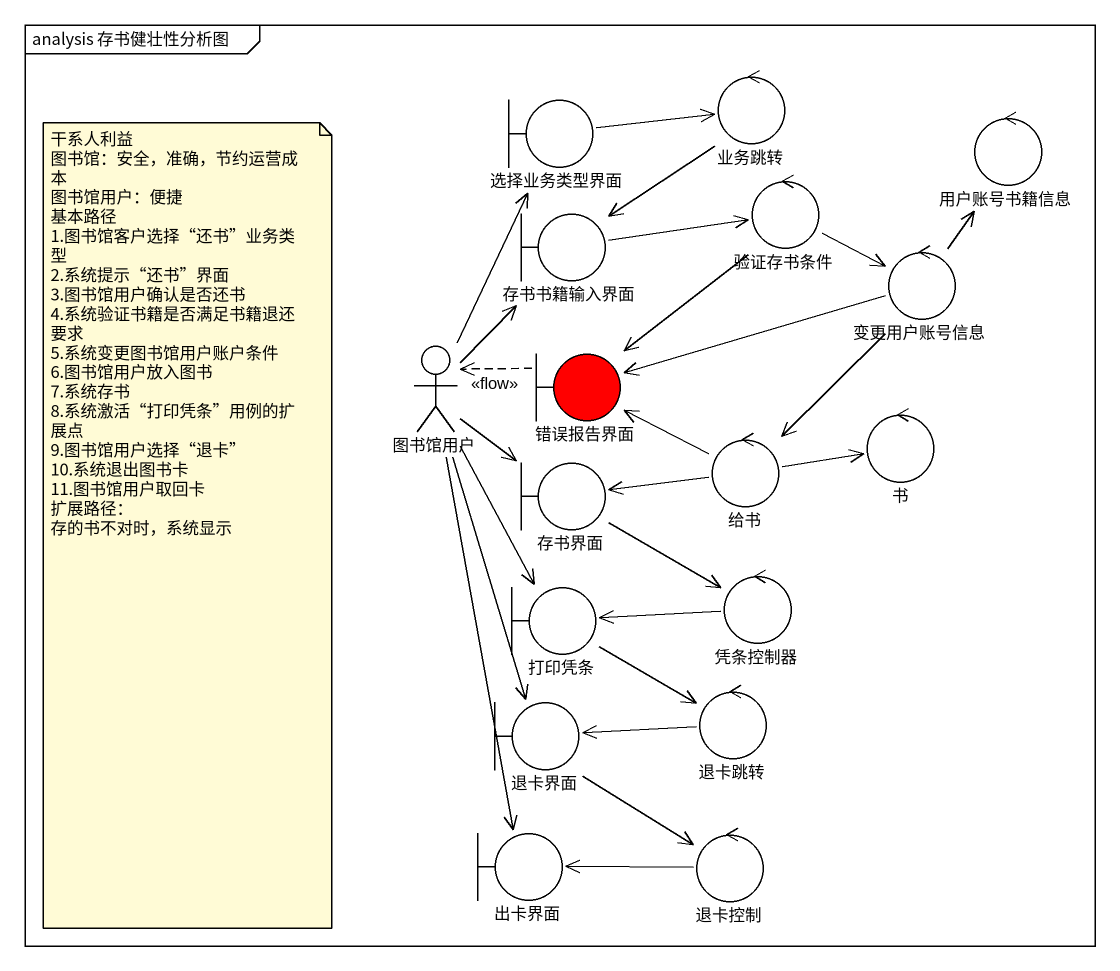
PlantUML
@startuml
mainframe analysis 存书健壮性分析图
control 业务跳转
boundary 选择业务类型界面
control 用户账号书籍信息
boundary 存书书籍输入界面
control 验证存书条件
control 变更用户账号信息
actor 图书馆用户
boundary 错误报告界面 #FF0000
control 书
boundary 存书界面
control 给书
boundary 打印凭条
control 凭条控制器
boundary 退卡界面
control 退卡跳转
boundary 出卡界面
control 退卡控制
业务跳转 --> 存书书籍输入界面
选择业务类型界面 -right-> 业务跳转
存书书籍输入界面 -right-> 验证存书条件
验证存书条件 -right-> 变更用户账号信息
验证存书条件 --> 错误报告界面
变更用户账号信息 -up-> 用户账号书籍信息
变更用户账号信息 -left-> 错误报告界面
变更用户账号信息 --> 给书
图书馆用户 -up-> 选择业务类型界面
图书馆用户 -up-> 存书书籍输入界面
图书馆用户 --> 存书界面
图书馆用户 --> 打印凭条
图书馆用户 --> 退卡界面
图书馆用户 --> 出卡界面
错误报告界面 .left.> 图书馆用户 : <<flow>>
存书界面 --> 凭条控制器
给书 -left-> 错误报告界面
给书 -right-> 书
给书 -left-> 存书界面
打印凭条 --> 退卡跳转
凭条控制器 -left-> 打印凭条
退卡界面 <-right- 退卡跳转
退卡界面 --> 退卡控制
退卡控制 -left-> 出卡界面
note as N1
  干系人利益
  图书馆：安全，准确，节约运营成本
  图书馆用户：便捷
  基本路径
  1.图书馆客户选择“还书”业务类型
  2.系统提示“还书”界面
  3.图书馆用户确认是否还书
  4.系统验证书籍是否满足书籍退还要求
  5.系统变更图书馆用户账户条件
  6.图书馆用户放入图书
  7.系统存书
  8.系统激活“打印凭条”用例的扩展点
  9.图书馆用户选择“退卡”
  10.系统退出图书卡
  11.图书馆用户取回卡
  扩展路径：
  存的书不对时，系统显示
end note
@enduml
